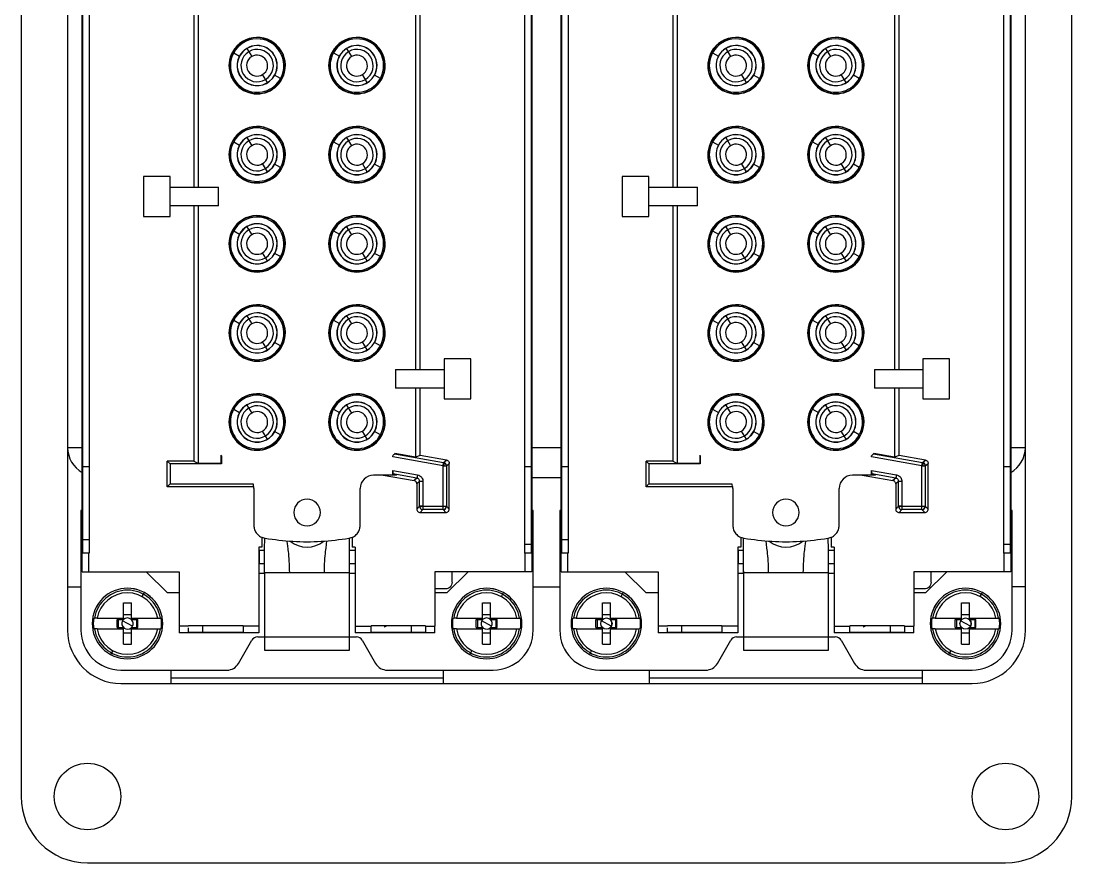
# Model space of a CAD drawing. Header units: millimetres. Extents: x 9 to 88, y -27 to 113.
# Drawn here: x 9.4 to 88.4, y -26.6 to 36.7 of the extents above; entities that cross this region are included whole.
import ezdxf

# ---------------------------------------------------------------- set-up
doc = ezdxf.new("R2010")
doc.units = ezdxf.units.MM

msp = doc.modelspace()

# ---------------------------------------------------------------- linework, layer by layer
at = {"color": 7, "linetype": 'Continuous', "lineweight": 25}
for p, q in [((9.392, 108.383), (9.392, -21.617)), ((88.392, -21.617), (88.392, 108.383)), ((12.892, 95.883), (12.892, -9.117)), ((84.892, -9.117), (84.892, 95.883)), ((13.992, -4.717), (13.992, 91.483)), ((47.792, 91.483), (47.792, -4.717)), ((49.992, -4.717), (49.992, 91.483)), ((83.792, 91.483), (83.792, -4.717)), ((14.01, 90.083), (14.01, -3.317)), ((47.275, -3.317), (47.275, 90.083)), ((47.775, -3.317), (47.775, 90.083)), ((50.01, 90.083), (50.01, -3.317)), ((83.275, -3.317), (83.275, 90.083)), ((83.775, -3.317), (83.775, 90.083)), ((14.509, 89.442), (14.509, -3.317)), ((50.509, 89.442), (50.509, -3.317)), ((22.379, 62.783), (22.379, 24.183)), ((22.729, 24.183), (22.729, 62.783)), ((58.379, 62.783), (58.379, 24.183)), ((58.729, 24.183), (58.729, 62.783)), ((39.056, 42.583), (39.056, 10.483)), ((39.405, 10.483), (39.405, 42.583)), ((75.056, 42.583), (75.056, 10.483)), ((75.405, 10.483), (75.405, 42.583)), ((25.278, 34.352), (25.299, 34.34)), ((25.378, 34.297), (25.826, 34.052)), ((26.362, 34.614), (26.732, 34.007)), ((32.778, 34.352), (32.799, 34.34)), ((32.878, 34.297), (33.326, 34.052)), ((33.862, 34.614), (34.232, 34.007)), ((61.278, 34.352), (61.299, 34.34)), ((61.378, 34.297), (61.826, 34.052)), ((62.362, 34.614), (62.732, 34.007)), ((68.778, 34.352), (68.799, 34.34)), ((68.878, 34.297), (69.326, 34.052)), ((69.862, 34.614), (70.232, 34.007)), ((27.922, 32.052), (27.552, 32.66)), ((28.906, 32.369), (28.458, 32.614)), ((35.422, 32.052), (35.052, 32.66)), ((36.406, 32.369), (35.958, 32.614)), ((63.922, 32.052), (63.552, 32.66)), ((64.906, 32.369), (64.458, 32.614)), ((71.422, 32.052), (71.052, 32.66)), ((72.406, 32.369), (71.958, 32.614)), ((29.006, 32.315), (28.985, 32.326)), ((36.506, 32.315), (36.485, 32.326)), ((65.006, 32.315), (64.985, 32.326)), ((72.506, 32.315), (72.485, 32.326)), ((25.278, 27.652), (25.299, 27.64)), ((26.362, 27.914), (26.732, 27.307)), ((32.778, 27.652), (32.799, 27.64)), ((33.862, 27.914), (34.232, 27.307)), ((61.278, 27.652), (61.299, 27.64)), ((62.362, 27.914), (62.732, 27.307)), ((68.778, 27.652), (68.799, 27.64)), ((69.862, 27.914), (70.232, 27.307)), ((25.378, 27.597), (25.826, 27.352)), ((32.878, 27.597), (33.326, 27.352)), ((61.378, 27.597), (61.826, 27.352)), ((68.878, 27.597), (69.326, 27.352)), ((27.922, 25.352), (27.552, 25.96)), ((28.906, 25.669), (28.458, 25.914)), ((29.006, 25.615), (28.985, 25.626)), ((35.422, 25.352), (35.052, 25.96)), ((36.406, 25.669), (35.958, 25.914)), ((36.506, 25.615), (36.485, 25.626)), ((63.922, 25.352), (63.552, 25.96)), ((64.906, 25.669), (64.458, 25.914)), ((65.006, 25.615), (64.985, 25.626)), ((71.422, 25.352), (71.052, 25.96)), ((72.406, 25.669), (71.958, 25.914)), ((72.506, 25.615), (72.485, 25.626)), ((18.592, 24.983), (18.592, 21.983)), ((20.592, 24.983), (18.592, 24.983)), ((20.592, 21.983), (20.592, 24.983)), ((54.592, 24.983), (54.592, 21.983)), ((56.592, 24.983), (54.592, 24.983)), ((56.592, 21.983), (56.592, 24.983)), ((20.592, 24.183), (24.233, 24.183)), ((24.233, 22.783), (24.233, 24.183)), ((56.592, 24.183), (60.233, 24.183)), ((60.233, 22.783), (60.233, 24.183)), ((24.233, 22.783), (20.592, 22.783)), ((22.379, 22.783), (22.379, 3.603)), ((22.729, 3.428), (22.729, 22.783)), ((60.233, 22.783), (56.592, 22.783)), ((58.379, 22.783), (58.379, 3.603)), ((58.729, 3.428), (58.729, 22.783)), ((18.592, 21.983), (20.592, 21.983)), ((54.592, 21.983), (56.592, 21.983)), ((25.278, 20.952), (25.299, 20.94)), ((25.378, 20.897), (25.826, 20.652)), ((26.362, 21.214), (26.732, 20.607)), ((32.778, 20.952), (32.799, 20.94)), ((32.878, 20.897), (33.326, 20.652)), ((33.862, 21.214), (34.232, 20.607)), ((61.278, 20.952), (61.299, 20.94)), ((61.378, 20.897), (61.826, 20.652)), ((62.362, 21.214), (62.732, 20.607)), ((68.778, 20.952), (68.799, 20.94)), ((68.878, 20.897), (69.326, 20.652)), ((69.862, 21.214), (70.232, 20.607)), ((27.922, 18.652), (27.552, 19.26)), ((28.906, 18.969), (28.458, 19.214)), ((35.422, 18.652), (35.052, 19.26)), ((36.406, 18.969), (35.958, 19.214)), ((63.922, 18.652), (63.552, 19.26)), ((64.906, 18.969), (64.458, 19.214)), ((71.422, 18.652), (71.052, 19.26)), ((72.406, 18.969), (71.958, 19.214)), ((29.006, 18.915), (28.985, 18.926)), ((36.506, 18.915), (36.485, 18.926)), ((65.006, 18.915), (64.985, 18.926)), ((72.506, 18.915), (72.485, 18.926)), ((25.278, 14.252), (25.299, 14.24)), ((26.362, 14.514), (26.732, 13.907)), ((32.778, 14.252), (32.799, 14.24)), ((33.862, 14.514), (34.232, 13.907)), ((61.278, 14.252), (61.299, 14.24)), ((62.362, 14.514), (62.732, 13.907)), ((68.778, 14.252), (68.799, 14.24)), ((69.862, 14.514), (70.232, 13.907)), ((25.378, 14.197), (25.826, 13.952)), ((32.878, 14.197), (33.326, 13.952)), ((61.378, 14.197), (61.826, 13.952)), ((68.878, 14.197), (69.326, 13.952)), ((27.922, 11.952), (27.552, 12.56)), ((28.906, 12.269), (28.458, 12.514)), ((29.006, 12.215), (28.985, 12.226)), ((35.422, 11.952), (35.052, 12.56)), ((36.406, 12.269), (35.958, 12.514)), ((36.506, 12.215), (36.485, 12.226)), ((63.922, 11.952), (63.552, 12.56)), ((64.906, 12.269), (64.458, 12.514)), ((65.006, 12.215), (64.985, 12.226)), ((71.422, 11.952), (71.052, 12.56)), ((72.406, 12.269), (71.958, 12.514)), ((72.506, 12.215), (72.485, 12.226)), ((41.192, 11.283), (41.192, 8.283)), ((43.192, 11.283), (41.192, 11.283)), ((43.192, 8.283), (43.192, 11.283)), ((79.192, 11.283), (77.192, 11.283)), ((77.192, 11.283), (77.192, 8.283)), ((79.192, 8.283), (79.192, 11.283)), ((37.551, 10.483), (41.192, 10.483)), ((37.551, 10.483), (37.551, 9.083)), ((73.551, 10.483), (77.192, 10.483)), ((73.551, 10.483), (73.551, 9.083)), ((41.192, 9.083), (37.551, 9.083)), ((39.056, 9.083), (39.056, 3.902)), ((39.405, 4.018), (39.405, 9.083)), ((77.192, 9.083), (73.551, 9.083)), ((75.056, 9.083), (75.056, 3.902)), ((75.405, 4.018), (75.405, 9.083)), ((41.192, 8.283), (43.192, 8.283)), ((77.192, 8.283), (79.192, 8.283)), ((25.278, 7.552), (25.299, 7.54)), ((25.378, 7.497), (25.826, 7.252)), ((26.362, 7.814), (26.732, 7.207)), ((32.778, 7.552), (32.799, 7.54)), ((32.878, 7.497), (33.326, 7.252)), ((33.862, 7.814), (34.232, 7.207)), ((61.278, 7.552), (61.299, 7.54)), ((61.378, 7.497), (61.826, 7.252)), ((62.362, 7.814), (62.732, 7.207)), ((68.778, 7.552), (68.799, 7.54)), ((68.878, 7.497), (69.326, 7.252)), ((69.862, 7.814), (70.232, 7.207)), ((27.922, 5.252), (27.552, 5.86)), ((28.906, 5.569), (28.458, 5.814)), ((35.422, 5.252), (35.052, 5.86)), ((36.406, 5.569), (35.958, 5.814)), ((63.922, 5.252), (63.552, 5.86)), ((64.906, 5.569), (64.458, 5.814)), ((71.422, 5.252), (71.052, 5.86)), ((72.406, 5.569), (71.958, 5.814)), ((29.006, 5.515), (28.985, 5.526)), ((36.506, 5.515), (36.485, 5.526)), ((65.006, 5.515), (64.985, 5.526)), ((72.506, 5.515), (72.485, 5.526)), ((13.992, 4.591), (12.892, 4.591)), ((24.406, 4.042), (24.406, 3.428)), ((24.45, 3.995), (24.45, 3.384)), ((37.334, 3.912), (37.334, 3.995)), ((37.466, 4.143), (41.16, 3.491)), ((39.056, 3.902), (37.495, 4.177)), ((39.405, 4.018), (39.056, 3.902)), ((41.374, 3.671), (39.405, 4.018)), ((49.992, 4.591), (47.792, 4.591)), ((60.406, 4.042), (60.406, 3.428)), ((60.45, 3.995), (60.45, 3.384)), ((73.334, 3.912), (73.334, 3.995)), ((73.466, 4.143), (77.16, 3.491)), ((75.056, 3.902), (73.495, 4.177)), ((75.405, 4.018), (75.056, 3.902)), ((77.374, 3.671), (75.405, 4.018)), ((84.892, 4.591), (83.792, 4.591)), ((14.01, 3.183), (14.509, 3.183)), ((20.374, 1.666), (20.374, 3.603)), ((20.374, 3.603), (20.592, 3.384)), ((22.379, 3.603), (20.374, 3.603)), ((20.592, 3.384), (20.592, 1.884)), ((24.45, 3.384), (20.592, 3.384)), ((22.379, 3.603), (22.729, 3.428)), ((24.406, 3.428), (22.729, 3.428)), ((24.45, 3.384), (24.406, 3.428)), ((41.116, 3.245), (37.334, 3.912)), ((41.116, 3.245), (41.16, 3.491)), ((41.116, -0.053), (41.116, 3.245)), ((41.116, 3.245), (41.181, 3.245)), ((41.16, 3.491), (41.374, 3.671)), ((41.366, 3.245), (41.58, 3.424)), ((41.366, 3.245), (41.366, 0.197)), ((41.58, -0.017), (41.58, 3.424)), ((47.275, 3.183), (47.775, 3.183)), ((50.01, 3.183), (50.509, 3.183)), ((56.374, 1.666), (56.374, 3.603)), ((56.374, 3.603), (56.592, 3.384)), ((58.379, 3.603), (56.374, 3.603)), ((56.592, 3.384), (56.592, 1.884)), ((60.45, 3.384), (56.592, 3.384)), ((58.379, 3.603), (58.729, 3.428)), ((60.406, 3.428), (58.729, 3.428)), ((60.45, 3.384), (60.406, 3.428)), ((77.116, 3.245), (73.334, 3.912)), ((77.116, 3.245), (77.16, 3.491)), ((77.116, -0.053), (77.116, 3.245)), ((77.116, 3.245), (77.181, 3.245)), ((77.16, 3.491), (77.374, 3.671)), ((77.366, 3.245), (77.58, 3.424)), ((77.366, 3.245), (77.366, 0.197)), ((77.58, -0.017), (77.58, 3.424)), ((83.275, 3.183), (83.775, 3.183)), ((37.627, 2.542), (35.892, 2.542)), ((36.622, 2.542), (38.937, 2.134)), ((37.334, 2.888), (39.195, 2.56)), ((37.334, 2.542), (37.334, 2.888)), ((37.338, 2.633), (37.378, 2.586)), ((39.151, 2.313), (37.338, 2.633)), ((37.378, 2.542), (37.378, 2.586)), ((37.378, 2.586), (37.627, 2.542)), ((73.627, 2.542), (71.892, 2.542)), ((72.622, 2.542), (74.937, 2.134)), ((73.334, 2.888), (75.195, 2.56)), ((73.334, 2.542), (73.334, 2.888)), ((73.338, 2.633), (73.378, 2.586)), ((75.151, 2.313), (73.338, 2.633)), ((73.378, 2.542), (73.378, 2.586)), ((73.378, 2.586), (73.627, 2.542)), ((20.374, 1.666), (20.592, 1.884)), ((26.884, 1.666), (20.374, 1.666)), ((20.592, 1.884), (26.832, 1.884)), ((39.151, 2.313), (38.937, 2.134)), ((39.358, 2.067), (39.144, 1.888)), ((39.144, 1.888), (39.144, -0.017)), ((39.358, 0.197), (39.358, 2.067)), ((39.608, 2.067), (39.608, -0.053)), ((47.792, 2.355), (49.992, 2.355)), ((56.374, 1.666), (56.592, 1.884)), ((62.884, 1.666), (56.374, 1.666)), ((56.592, 1.884), (62.832, 1.884)), ((75.151, 2.313), (74.937, 2.134)), ((75.358, 2.067), (75.144, 1.888)), ((75.144, 1.888), (75.144, -0.017)), ((75.358, 0.197), (75.358, 2.067)), ((75.608, 2.067), (75.608, -0.053)), ((26.892, 1.542), (26.892, -1.219)), ((34.892, -1.219), (34.892, 1.542)), ((62.892, 1.542), (62.892, -1.219)), ((70.892, -1.219), (70.892, 1.542)), ((39.144, -0.017), (39.358, 0.197)), ((39.608, 0.197), (39.366, 0.132)), ((39.608, 0.197), (41.366, 0.197)), ((41.58, -0.017), (41.366, 0.197)), ((75.144, -0.017), (75.358, 0.197)), ((75.608, 0.197), (75.366, 0.132)), ((75.608, 0.197), (77.366, 0.197)), ((77.58, -0.017), (77.366, 0.197)), ((13.892, -0.117), (13.892, -9.117)), ((13.992, -0.117), (13.892, -0.117)), ((39.394, -0.267), (39.608, -0.053)), ((39.394, -0.267), (41.33, -0.267)), ((41.116, -0.053), (39.608, -0.053)), ((41.33, -0.267), (41.116, -0.053)), ((47.892, -0.117), (47.792, -0.117)), ((47.892, -9.117), (47.892, -0.117)), ((49.892, -0.117), (49.892, -9.117)), ((49.992, -0.117), (49.892, -0.117)), ((75.394, -0.267), (75.608, -0.053)), ((75.394, -0.267), (77.33, -0.267)), ((77.116, -0.053), (75.608, -0.053)), ((77.33, -0.267), (77.116, -0.053)), ((83.892, -0.117), (83.792, -0.117)), ((83.892, -9.117), (83.892, -0.117)), ((14.509, -2.317), (14.01, -2.317)), ((27.492, -2.136), (27.492, -2.869)), ((34.292, -2.136), (34.292, -2.869)), ((50.509, -2.317), (50.01, -2.317)), ((63.492, -2.136), (63.492, -2.869)), ((70.292, -2.136), (70.292, -2.869)), ((27.266, -2.869), (27.266, -9.317)), ((27.492, -2.869), (27.266, -2.869)), ((27.292, -3.117), (27.292, -4.117)), ((27.703, -3.117), (27.292, -3.117)), ((34.518, -3.117), (34.082, -3.117)), ((34.518, -2.869), (34.292, -2.869)), ((34.518, -2.869), (34.518, -9.317)), ((47.775, -2.676), (47.275, -2.676)), ((63.492, -2.869), (63.266, -2.869)), ((63.266, -2.869), (63.266, -9.317)), ((63.292, -3.117), (63.292, -4.117)), ((63.703, -3.117), (63.292, -3.117)), ((70.518, -3.117), (70.082, -3.117)), ((70.518, -2.869), (70.292, -2.869)), ((70.518, -2.869), (70.518, -9.317)), ((83.775, -2.676), (83.275, -2.676)), ((14.509, -3.317), (13.992, -3.317)), ((14.492, -4.717), (14.492, -3.317)), ((47.792, -3.317), (47.275, -3.317)), ((47.292, -4.717), (47.292, -3.317)), ((50.509, -3.317), (49.992, -3.317)), ((50.492, -4.717), (50.492, -3.317)), ((83.792, -3.317), (83.275, -3.317)), ((83.292, -4.717), (83.292, -3.317)), ((13.992, -4.717), (21.292, -4.717)), ((20.392, -6.317), (18.792, -4.717)), ((21.292, -4.717), (21.292, -8.817)), ((27.695, -4.117), (27.292, -4.117)), ((34.518, -4.117), (34.089, -4.117)), ((47.792, -4.717), (40.492, -4.717)), ((40.492, -4.717), (40.492, -8.817)), ((42.992, -4.717), (41.392, -6.317)), ((41.795, -5.517), (41.795, -4.717)), ((49.992, -4.717), (57.292, -4.717)), ((56.392, -6.317), (54.792, -4.717)), ((57.292, -4.717), (57.292, -8.817)), ((63.695, -4.117), (63.292, -4.117)), ((70.518, -4.117), (70.089, -4.117)), ((83.792, -4.717), (76.492, -4.717)), ((76.492, -4.717), (76.492, -8.817)), ((78.992, -4.717), (77.392, -6.317)), ((77.795, -5.517), (77.795, -4.717)), ((27.266, -4.817), (27.692, -4.817)), ((34.092, -4.793), (27.692, -4.793)), ((27.692, -4.793), (27.692, -10.627)), ((34.092, -10.627), (34.092, -4.793)), ((34.092, -4.817), (34.518, -4.817)), ((63.266, -4.817), (63.692, -4.817)), ((70.092, -4.793), (63.692, -4.793)), ((63.692, -4.793), (63.692, -10.627)), ((70.092, -10.627), (70.092, -4.793)), ((70.092, -4.817), (70.518, -4.817)), ((12.892, -5.867), (13.892, -5.867)), ((18.5, -6.59), (18.663, -6.291)), ((21.292, -6.317), (20.392, -6.317)), ((41.295, -6.017), (40.492, -6.017)), ((41.392, -6.317), (40.492, -6.317)), ((45.5, -6.59), (45.663, -6.291)), ((47.892, -5.867), (49.892, -5.867)), ((54.5, -6.59), (54.663, -6.291)), ((57.292, -6.317), (56.392, -6.317)), ((77.295, -6.017), (76.492, -6.017)), ((77.392, -6.317), (76.492, -6.317)), ((81.5, -6.59), (81.663, -6.291)), ((84.892, -5.867), (83.892, -5.867)), ((17.092, -7.067), (17.692, -7.067)), ((17.092, -8.317), (17.092, -7.067)), ((17.692, -8.317), (17.692, -7.067)), ((44.092, -7.067), (44.692, -7.067)), ((44.092, -8.317), (44.092, -7.067)), ((44.692, -8.317), (44.692, -7.067)), ((53.092, -7.067), (53.692, -7.067)), ((53.092, -8.317), (53.092, -7.067)), ((53.692, -8.317), (53.692, -7.067)), ((80.092, -7.067), (80.692, -7.067)), ((80.092, -8.317), (80.092, -7.067)), ((80.692, -8.317), (80.692, -7.067)), ((15.117, -8.217), (17.092, -8.217)), ((16.61, -8.317), (17.092, -8.317)), ((16.61, -8.917), (16.61, -8.317)), ((16.7, -8.317), (16.7, -8.917)), ((17.764, -8.82), (17.02, -8.413)), ((17.092, -7.924), (17.692, -7.924)), ((17.692, -8.217), (19.667, -8.217)), ((17.692, -8.317), (18.174, -8.317)), ((18.085, -8.317), (18.085, -8.917)), ((18.174, -8.917), (18.174, -8.317)), ((19.869, -8.217), (19.928, -8.217)), ((42.117, -8.217), (44.092, -8.217)), ((43.61, -8.917), (43.61, -8.317)), ((43.61, -8.317), (44.092, -8.317)), ((43.7, -8.317), (43.7, -8.917)), ((44.764, -8.82), (44.02, -8.413)), ((44.092, -7.924), (44.692, -7.924)), ((44.692, -8.217), (46.667, -8.217)), ((44.692, -8.317), (45.174, -8.317)), ((45.085, -8.317), (45.085, -8.917)), ((45.174, -8.917), (45.174, -8.317)), ((46.869, -8.217), (46.928, -8.217)), ((51.117, -8.217), (53.092, -8.217)), ((52.61, -8.317), (53.092, -8.317)), ((52.61, -8.917), (52.61, -8.317)), ((52.7, -8.317), (52.7, -8.917)), ((53.764, -8.82), (53.02, -8.413)), ((53.092, -7.924), (53.692, -7.924)), ((53.692, -8.217), (55.667, -8.217)), ((53.692, -8.317), (54.174, -8.317)), ((54.085, -8.317), (54.085, -8.917)), ((54.174, -8.917), (54.174, -8.317)), ((55.869, -8.217), (55.928, -8.217)), ((78.117, -8.217), (80.092, -8.217)), ((79.61, -8.917), (79.61, -8.317)), ((79.61, -8.317), (80.092, -8.317)), ((79.7, -8.317), (79.7, -8.917)), ((80.764, -8.82), (80.02, -8.413)), ((80.092, -7.924), (80.692, -7.924)), ((80.692, -8.217), (82.667, -8.217)), ((80.692, -8.317), (81.174, -8.317)), ((81.085, -8.317), (81.085, -8.917)), ((81.174, -8.917), (81.174, -8.317)), ((82.869, -8.217), (82.928, -8.217)), ((14.915, -9.017), (14.856, -9.017)), ((15.117, -9.017), (17.092, -9.017)), ((16.61, -8.917), (17.092, -8.917)), ((17.092, -10.167), (17.092, -8.917)), ((17.092, -9.309), (17.692, -9.309)), ((17.692, -10.167), (17.692, -8.917)), ((17.692, -8.917), (18.174, -8.917)), ((17.692, -9.017), (19.667, -9.017)), ((21.992, -8.817), (21.292, -8.817)), ((27.266, -9.317), (21.292, -9.317)), ((21.992, -8.799), (21.992, -8.817)), ((26.083, -8.799), (21.992, -8.799)), ((26.083, -9.299), (21.992, -9.299)), ((23.062, -9.299), (23.062, -8.799)), ((26.083, -8.799), (26.083, -9.317)), ((27.266, -8.817), (26.083, -8.817)), ((34.518, -8.817), (35.701, -8.817)), ((40.492, -9.317), (34.518, -9.317)), ((39.792, -8.799), (35.701, -8.799)), ((35.701, -9.317), (35.701, -8.799)), ((39.792, -9.299), (35.701, -9.299)), ((36.699, -8.883), (36.685, -8.883)), ((36.84, -8.806), (36.686, -8.883)), ((36.84, -8.806), (36.699, -8.883)), ((38.722, -8.799), (38.722, -9.299)), ((39.792, -8.799), (39.792, -9.317)), ((39.792, -8.817), (40.492, -8.817)), ((41.915, -9.017), (41.856, -9.017)), ((42.117, -9.017), (44.092, -9.017)), ((43.61, -8.917), (44.092, -8.917)), ((44.092, -10.167), (44.092, -8.917)), ((44.092, -9.309), (44.692, -9.309)), ((44.692, -10.167), (44.692, -8.917)), ((44.692, -8.917), (45.174, -8.917)), ((44.692, -9.017), (46.667, -9.017)), ((50.915, -9.017), (50.856, -9.017)), ((51.117, -9.017), (53.092, -9.017)), ((52.61, -8.917), (53.092, -8.917)), ((53.092, -10.167), (53.092, -8.917)), ((53.092, -9.309), (53.692, -9.309)), ((53.692, -10.167), (53.692, -8.917)), ((53.692, -8.917), (54.174, -8.917)), ((53.692, -9.017), (55.667, -9.017)), ((57.992, -8.817), (57.292, -8.817)), ((63.266, -9.317), (57.292, -9.317)), ((62.083, -8.799), (57.992, -8.799)), ((57.992, -8.799), (57.992, -8.817)), ((62.083, -9.299), (57.992, -9.299)), ((59.062, -9.299), (59.062, -8.799)), ((62.083, -8.799), (62.083, -9.317)), ((63.266, -8.817), (62.083, -8.817)), ((70.518, -8.817), (71.701, -8.817)), ((76.492, -9.317), (70.518, -9.317)), ((75.792, -8.799), (71.701, -8.799)), ((71.701, -9.317), (71.701, -8.799)), ((75.792, -9.299), (71.701, -9.299)), ((72.699, -8.883), (72.685, -8.883)), ((72.84, -8.806), (72.686, -8.883)), ((72.84, -8.806), (72.699, -8.883)), ((74.722, -8.799), (74.722, -9.299)), ((75.792, -8.799), (75.792, -9.317)), ((75.792, -8.817), (76.492, -8.817)), ((77.915, -9.017), (77.856, -9.017)), ((78.117, -9.017), (80.092, -9.017)), ((79.61, -8.917), (80.092, -8.917)), ((80.092, -10.167), (80.092, -8.917)), ((80.092, -9.309), (80.692, -9.309)), ((80.692, -10.167), (80.692, -8.917)), ((80.692, -8.917), (81.174, -8.917)), ((80.692, -9.017), (82.667, -9.017)), ((17.092, -10.167), (17.692, -10.167)), ((25.737, -11.617), (26.748, -9.867)), ((27.181, -9.617), (27.692, -9.617)), ((27.692, -9.617), (34.092, -9.617)), ((34.092, -9.617), (34.603, -9.617)), ((35.036, -9.867), (36.047, -11.617)), ((44.092, -10.167), (44.692, -10.167)), ((53.092, -10.167), (53.692, -10.167)), ((61.737, -11.617), (62.748, -9.867)), ((63.181, -9.617), (63.692, -9.617)), ((63.692, -9.617), (70.092, -9.617)), ((70.092, -9.617), (70.603, -9.617)), ((71.036, -9.867), (72.047, -11.617)), ((80.092, -10.167), (80.692, -10.167)), ((16.285, -10.644), (16.122, -10.942)), ((27.692, -10.627), (34.092, -10.627)), ((43.285, -10.644), (43.122, -10.942)), ((52.285, -10.644), (52.122, -10.942)), ((63.692, -10.627), (70.092, -10.627)), ((79.285, -10.644), (79.122, -10.942)), ((16.892, -12.117), (24.871, -12.117)), ((20.642, -12.117), (20.642, -13.117)), ((36.913, -12.117), (44.892, -12.117)), ((41.142, -13.117), (41.142, -12.117)), ((52.892, -12.117), (60.871, -12.117)), ((56.642, -13.117), (56.642, -12.117)), ((72.913, -12.117), (80.892, -12.117)), ((77.142, -12.117), (77.142, -13.117)), ((16.892, -13.117), (80.892, -13.117)), ((20.642, -12.704), (41.142, -12.704)), ((56.642, -12.704), (77.142, -12.704)), ((14.392, -26.617), (83.392, -26.617))]:
    msp.add_line(p, q, dxfattribs=at)
for centre, radius in [((53.392, -8.617), 0.424), ((80.392, -8.617), 0.424), ((14.392, -21.617), 2.5), ((83.392, -21.617), 2.5)]:
    msp.add_circle(centre, radius, dxfattribs=at)
for centre, radius, start, end in [((27.142, 33.333), 2.124, 331.35211, 151.35211), ((27.142, 33.333), 2.1, 331.35211, 151.35211), ((27.142, 33.333), 2.01, 331.35211, 151.35211), ((27.142, 33.333), 1.51, 331.35211, 151.35211), ((27.142, 33.333), 1.5, 331.35211, 151.35211), ((34.642, 33.333), 2.124, 331.35211, 151.35211), ((34.642, 33.333), 2.1, 331.35211, 151.35211), ((34.642, 33.333), 2.01, 331.35211, 151.35211), ((34.642, 33.333), 1.51, 331.35211, 151.35211), ((34.642, 33.333), 1.5, 331.35211, 151.35211), ((63.142, 33.333), 2.124, 331.35211, 151.35211), ((63.142, 33.333), 2.1, 331.35211, 151.35211), ((63.142, 33.333), 2.01, 331.35211, 151.35211), ((63.142, 33.333), 1.51, 331.35211, 151.35211), ((63.142, 33.333), 1.5, 331.35211, 151.35211), ((70.642, 33.333), 2.124, 331.35211, 151.35211), ((70.642, 33.333), 2.1, 331.35211, 151.35211), ((70.642, 33.333), 2.01, 331.35211, 151.35211), ((70.642, 33.333), 1.51, 331.35211, 151.35211), ((70.642, 33.333), 1.5, 331.35211, 151.35211), ((27.142, 33.333), 2.124, 151.35211, 331.35211), ((27.142, 33.333), 2.1, 151.35211, 331.35211), ((27.142, 33.333), 2.01, 151.35211, 331.35211), ((27.142, 33.333), 1.51, 151.35211, 331.35211), ((27.142, 33.333), 1.5, 151.35211, 331.35211), ((27.142, 33.333), 1.22, 121.35211, 301.35211), ((27.142, 33.333), 0.789, 121.35211, 301.35211), ((27.142, 33.333), 1.22, 301.35211, 121.35211), ((27.142, 33.333), 0.789, 301.35211, 121.35211), ((34.642, 33.333), 2.124, 151.35211, 331.35211), ((34.642, 33.333), 2.1, 151.35211, 331.35211), ((34.642, 33.333), 2.01, 151.35211, 331.35211), ((34.642, 33.333), 1.51, 151.35211, 331.35211), ((34.642, 33.333), 1.5, 151.35211, 331.35211), ((34.642, 33.333), 1.22, 121.35211, 301.35211), ((34.642, 33.333), 0.789, 121.35211, 301.35211), ((34.642, 33.333), 1.22, 301.35211, 121.35211), ((34.642, 33.333), 0.789, 301.35211, 121.35211), ((63.142, 33.333), 2.124, 151.35211, 331.35211), ((63.142, 33.333), 2.1, 151.35211, 331.35211), ((63.142, 33.333), 2.01, 151.35211, 331.35211), ((63.142, 33.333), 1.51, 151.35211, 331.35211), ((63.142, 33.333), 1.5, 151.35211, 331.35211), ((63.142, 33.333), 1.22, 121.35211, 301.35211), ((63.142, 33.333), 0.789, 121.35211, 301.35211), ((63.142, 33.333), 1.22, 301.35211, 121.35211), ((63.142, 33.333), 0.789, 301.35211, 121.35211), ((70.642, 33.333), 2.124, 151.35211, 331.35211), ((70.642, 33.333), 2.1, 151.35211, 331.35211), ((70.642, 33.333), 2.01, 151.35211, 331.35211), ((70.642, 33.333), 1.51, 151.35211, 331.35211), ((70.642, 33.333), 1.5, 151.35211, 331.35211), ((70.642, 33.333), 1.22, 121.35211, 301.35211), ((70.642, 33.333), 0.789, 121.35211, 301.35211), ((70.642, 33.333), 1.22, 301.35211, 121.35211), ((70.642, 33.333), 0.789, 301.35211, 121.35211), ((27.142, 26.633), 2.124, 331.35211, 151.35211), ((27.142, 26.633), 2.1, 331.35211, 151.35211), ((27.142, 26.633), 2.01, 331.35211, 151.35211), ((34.642, 26.633), 2.124, 331.35211, 151.35211), ((34.642, 26.633), 2.1, 331.35211, 151.35211), ((34.642, 26.633), 2.01, 331.35211, 151.35211), ((63.142, 26.633), 2.124, 331.35211, 151.35211), ((63.142, 26.633), 2.1, 331.35211, 151.35211), ((63.142, 26.633), 2.01, 331.35211, 151.35211), ((70.642, 26.633), 2.124, 331.35211, 151.35211), ((70.642, 26.633), 2.1, 331.35211, 151.35211), ((70.642, 26.633), 2.01, 331.35211, 151.35211), ((27.142, 26.633), 2.124, 151.35211, 331.35211), ((27.142, 26.633), 1.51, 331.35211, 151.35211), ((27.142, 26.633), 1.5, 331.35211, 151.35211), ((27.142, 26.633), 1.22, 121.35211, 301.35211), ((27.142, 26.633), 1.22, 301.35211, 121.35211), ((34.642, 26.633), 2.124, 151.35211, 331.35211), ((34.642, 26.633), 1.51, 331.35211, 151.35211), ((34.642, 26.633), 1.5, 331.35211, 151.35211), ((34.642, 26.633), 1.22, 121.35211, 301.35211), ((34.642, 26.633), 1.22, 301.35211, 121.35211), ((63.142, 26.633), 2.124, 151.35211, 331.35211), ((63.142, 26.633), 1.51, 331.35211, 151.35211), ((63.142, 26.633), 1.5, 331.35211, 151.35211), ((63.142, 26.633), 1.22, 121.35211, 301.35211), ((63.142, 26.633), 1.22, 301.35211, 121.35211), ((70.642, 26.633), 2.124, 151.35211, 331.35211), ((70.642, 26.633), 1.51, 331.35211, 151.35211), ((70.642, 26.633), 1.5, 331.35211, 151.35211), ((70.642, 26.633), 1.22, 121.35211, 301.35211), ((70.642, 26.633), 1.22, 301.35211, 121.35211), ((27.142, 26.633), 2.1, 151.35211, 331.35211), ((27.142, 26.633), 2.01, 151.35211, 331.35211), ((27.142, 26.633), 1.51, 151.35211, 331.35211), ((27.142, 26.633), 1.5, 151.35211, 331.35211), ((27.142, 26.633), 0.789, 121.35211, 301.35211), ((27.142, 26.633), 0.789, 301.35211, 121.35211), ((34.642, 26.633), 2.1, 151.35211, 331.35211), ((34.642, 26.633), 2.01, 151.35211, 331.35211), ((34.642, 26.633), 1.51, 151.35211, 331.35211), ((34.642, 26.633), 1.5, 151.35211, 331.35211), ((34.642, 26.633), 0.789, 121.35211, 301.35211), ((34.642, 26.633), 0.789, 301.35211, 121.35211), ((63.142, 26.633), 2.1, 151.35211, 331.35211), ((63.142, 26.633), 2.01, 151.35211, 331.35211), ((63.142, 26.633), 1.51, 151.35211, 331.35211), ((63.142, 26.633), 1.5, 151.35211, 331.35211), ((63.142, 26.633), 0.789, 121.35211, 301.35211), ((63.142, 26.633), 0.789, 301.35211, 121.35211), ((70.642, 26.633), 2.1, 151.35211, 331.35211), ((70.642, 26.633), 2.01, 151.35211, 331.35211), ((70.642, 26.633), 1.51, 151.35211, 331.35211), ((70.642, 26.633), 1.5, 151.35211, 331.35211), ((70.642, 26.633), 0.789, 121.35211, 301.35211), ((70.642, 26.633), 0.789, 301.35211, 121.35211), ((27.142, 19.933), 2.124, 331.35211, 151.35211), ((27.142, 19.933), 2.1, 331.35211, 151.35211), ((27.142, 19.933), 2.01, 331.35211, 151.35211), ((27.142, 19.933), 1.51, 331.35211, 151.35211), ((27.142, 19.933), 1.5, 331.35211, 151.35211), ((34.642, 19.933), 2.124, 331.35211, 151.35211), ((34.642, 19.933), 2.1, 331.35211, 151.35211), ((34.642, 19.933), 2.01, 331.35211, 151.35211), ((34.642, 19.933), 1.51, 331.35211, 151.35211), ((34.642, 19.933), 1.5, 331.35211, 151.35211), ((63.142, 19.933), 2.124, 331.35211, 151.35211), ((63.142, 19.933), 2.1, 331.35211, 151.35211), ((63.142, 19.933), 2.01, 331.35211, 151.35211), ((63.142, 19.933), 1.51, 331.35211, 151.35211), ((63.142, 19.933), 1.5, 331.35211, 151.35211), ((70.642, 19.933), 2.124, 331.35211, 151.35211), ((70.642, 19.933), 2.1, 331.35211, 151.35211), ((70.642, 19.933), 2.01, 331.35211, 151.35211), ((70.642, 19.933), 1.51, 331.35211, 151.35211), ((70.642, 19.933), 1.5, 331.35211, 151.35211), ((27.142, 19.933), 2.124, 151.35211, 331.35211), ((27.142, 19.933), 2.1, 151.35211, 331.35211), ((27.142, 19.933), 2.01, 151.35211, 331.35211), ((27.142, 19.933), 1.51, 151.35211, 331.35211), ((27.142, 19.933), 1.5, 151.35211, 331.35211), ((27.142, 19.933), 1.22, 121.35211, 301.35211), ((27.142, 19.933), 0.789, 121.35211, 301.35211), ((27.142, 19.933), 1.22, 301.35211, 121.35211), ((27.142, 19.933), 0.789, 301.35211, 121.35211), ((34.642, 19.933), 2.124, 151.35211, 331.35211), ((34.642, 19.933), 2.1, 151.35211, 331.35211), ((34.642, 19.933), 2.01, 151.35211, 331.35211), ((34.642, 19.933), 1.51, 151.35211, 331.35211), ((34.642, 19.933), 1.5, 151.35211, 331.35211), ((34.642, 19.933), 1.22, 121.35211, 301.35211), ((34.642, 19.933), 0.789, 121.35211, 301.35211), ((34.642, 19.933), 1.22, 301.35211, 121.35211), ((34.642, 19.933), 0.789, 301.35211, 121.35211), ((63.142, 19.933), 2.124, 151.35211, 331.35211), ((63.142, 19.933), 2.1, 151.35211, 331.35211), ((63.142, 19.933), 2.01, 151.35211, 331.35211), ((63.142, 19.933), 1.51, 151.35211, 331.35211), ((63.142, 19.933), 1.5, 151.35211, 331.35211), ((63.142, 19.933), 1.22, 121.35211, 301.35211), ((63.142, 19.933), 0.789, 121.35211, 301.35211), ((63.142, 19.933), 1.22, 301.35211, 121.35211), ((63.142, 19.933), 0.789, 301.35211, 121.35211), ((70.642, 19.933), 2.124, 151.35211, 331.35211), ((70.642, 19.933), 2.1, 151.35211, 331.35211), ((70.642, 19.933), 2.01, 151.35211, 331.35211), ((70.642, 19.933), 1.51, 151.35211, 331.35211), ((70.642, 19.933), 1.5, 151.35211, 331.35211), ((70.642, 19.933), 1.22, 121.35211, 301.35211), ((70.642, 19.933), 0.789, 121.35211, 301.35211), ((70.642, 19.933), 1.22, 301.35211, 121.35211), ((70.642, 19.933), 0.789, 301.35211, 121.35211), ((27.142, 13.233), 2.124, 331.35211, 151.35211), ((27.142, 13.233), 2.1, 331.35211, 151.35211), ((27.142, 13.233), 2.01, 331.35211, 151.35211), ((34.642, 13.233), 2.124, 331.35211, 151.35211), ((34.642, 13.233), 2.1, 331.35211, 151.35211), ((34.642, 13.233), 2.01, 331.35211, 151.35211), ((63.142, 13.233), 2.124, 331.35211, 151.35211), ((63.142, 13.233), 2.1, 331.35211, 151.35211), ((63.142, 13.233), 2.01, 331.35211, 151.35211), ((70.642, 13.233), 2.124, 331.35211, 151.35211), ((70.642, 13.233), 2.1, 331.35211, 151.35211), ((70.642, 13.233), 2.01, 331.35211, 151.35211), ((27.142, 13.233), 2.124, 151.35211, 331.35211), ((27.142, 13.233), 2.1, 151.35211, 331.35211), ((27.142, 13.233), 1.51, 331.35211, 151.35211), ((27.142, 13.233), 1.5, 331.35211, 151.35211), ((27.142, 13.233), 1.22, 121.35211, 301.35211), ((27.142, 13.233), 1.22, 301.35211, 121.35211), ((34.642, 13.233), 2.124, 151.35211, 331.35211), ((34.642, 13.233), 2.1, 151.35211, 331.35211), ((34.642, 13.233), 1.51, 331.35211, 151.35211), ((34.642, 13.233), 1.5, 331.35211, 151.35211), ((34.642, 13.233), 1.22, 121.35211, 301.35211), ((34.642, 13.233), 1.22, 301.35211, 121.35211), ((63.142, 13.233), 2.124, 151.35211, 331.35211), ((63.142, 13.233), 2.1, 151.35211, 331.35211), ((63.142, 13.233), 1.51, 331.35211, 151.35211), ((63.142, 13.233), 1.5, 331.35211, 151.35211), ((63.142, 13.233), 1.22, 121.35211, 301.35211), ((63.142, 13.233), 1.22, 301.35211, 121.35211), ((70.642, 13.233), 2.124, 151.35211, 331.35211), ((70.642, 13.233), 2.1, 151.35211, 331.35211), ((70.642, 13.233), 1.51, 331.35211, 151.35211), ((70.642, 13.233), 1.5, 331.35211, 151.35211), ((70.642, 13.233), 1.22, 121.35211, 301.35211), ((70.642, 13.233), 1.22, 301.35211, 121.35211), ((27.142, 13.233), 2.01, 151.35211, 331.35211), ((27.142, 13.233), 1.51, 151.35211, 331.35211), ((27.142, 13.233), 1.5, 151.35211, 331.35211), ((27.142, 13.233), 0.789, 121.35211, 301.35211), ((27.142, 13.233), 0.789, 301.35211, 121.35211), ((34.642, 13.233), 2.01, 151.35211, 331.35211), ((34.642, 13.233), 1.51, 151.35211, 331.35211), ((34.642, 13.233), 1.5, 151.35211, 331.35211), ((34.642, 13.233), 0.789, 121.35211, 301.35211), ((34.642, 13.233), 0.789, 301.35211, 121.35211), ((63.142, 13.233), 2.01, 151.35211, 331.35211), ((63.142, 13.233), 1.51, 151.35211, 331.35211), ((63.142, 13.233), 1.5, 151.35211, 331.35211), ((63.142, 13.233), 0.789, 121.35211, 301.35211), ((63.142, 13.233), 0.789, 301.35211, 121.35211), ((70.642, 13.233), 2.01, 151.35211, 331.35211), ((70.642, 13.233), 1.51, 151.35211, 331.35211), ((70.642, 13.233), 1.5, 151.35211, 331.35211), ((70.642, 13.233), 0.789, 121.35211, 301.35211), ((70.642, 13.233), 0.789, 301.35211, 121.35211), ((27.142, 6.533), 2.124, 331.35211, 151.35211), ((27.142, 6.533), 2.1, 331.35211, 151.35211), ((27.142, 6.533), 2.01, 331.35211, 151.35211), ((27.142, 6.533), 1.51, 331.35211, 151.35211), ((27.142, 6.533), 1.5, 331.35211, 151.35211), ((34.642, 6.533), 2.124, 331.35211, 151.35211), ((34.642, 6.533), 2.1, 331.35211, 151.35211), ((34.642, 6.533), 2.01, 331.35211, 151.35211), ((34.642, 6.533), 1.51, 331.35211, 151.35211), ((34.642, 6.533), 1.5, 331.35211, 151.35211), ((63.142, 6.533), 2.124, 331.35211, 151.35211), ((63.142, 6.533), 2.1, 331.35211, 151.35211), ((63.142, 6.533), 2.01, 331.35211, 151.35211), ((63.142, 6.533), 1.51, 331.35211, 151.35211), ((63.142, 6.533), 1.5, 331.35211, 151.35211), ((70.642, 6.533), 2.124, 331.35211, 151.35211), ((70.642, 6.533), 2.1, 331.35211, 151.35211), ((70.642, 6.533), 2.01, 331.35211, 151.35211), ((70.642, 6.533), 1.51, 331.35211, 151.35211), ((70.642, 6.533), 1.5, 331.35211, 151.35211), ((27.142, 6.533), 2.124, 151.35211, 331.35211), ((27.142, 6.533), 2.1, 151.35211, 331.35211), ((27.142, 6.533), 2.01, 151.35211, 331.35211), ((27.142, 6.533), 1.51, 151.35211, 331.35211), ((27.142, 6.533), 1.5, 151.35211, 331.35211), ((27.142, 6.533), 1.22, 121.35211, 301.35211), ((27.142, 6.533), 0.789, 121.35211, 301.35211), ((27.142, 6.533), 1.22, 301.35211, 121.35211), ((27.142, 6.533), 0.789, 301.35211, 121.35211), ((34.642, 6.533), 2.124, 151.35211, 331.35211), ((34.642, 6.533), 2.1, 151.35211, 331.35211), ((34.642, 6.533), 2.01, 151.35211, 331.35211), ((34.642, 6.533), 1.51, 151.35211, 331.35211), ((34.642, 6.533), 1.5, 151.35211, 331.35211), ((34.642, 6.533), 1.22, 121.35211, 301.35211), ((34.642, 6.533), 0.789, 121.35211, 301.35211), ((34.642, 6.533), 1.22, 301.35211, 121.35211), ((34.642, 6.533), 0.789, 301.35211, 121.35211), ((63.142, 6.533), 2.124, 151.35211, 331.35211), ((63.142, 6.533), 2.1, 151.35211, 331.35211), ((63.142, 6.533), 2.01, 151.35211, 331.35211), ((63.142, 6.533), 1.51, 151.35211, 331.35211), ((63.142, 6.533), 1.5, 151.35211, 331.35211), ((63.142, 6.533), 1.22, 121.35211, 301.35211), ((63.142, 6.533), 0.789, 121.35211, 301.35211), ((63.142, 6.533), 1.22, 301.35211, 121.35211), ((63.142, 6.533), 0.789, 301.35211, 121.35211), ((70.642, 6.533), 2.124, 151.35211, 331.35211), ((70.642, 6.533), 2.1, 151.35211, 331.35211), ((70.642, 6.533), 2.01, 151.35211, 331.35211), ((70.642, 6.533), 1.51, 151.35211, 331.35211), ((70.642, 6.533), 1.5, 151.35211, 331.35211), ((70.642, 6.533), 1.22, 121.35211, 301.35211), ((70.642, 6.533), 0.789, 121.35211, 301.35211), ((70.642, 6.533), 1.22, 301.35211, 121.35211), ((70.642, 6.533), 0.789, 301.35211, 121.35211), ((15.072, 4.633), 2.18, 181.08607, 240.31516), ((27.142, 6.533), 3.7, 222.32295, 223.31713), ((34.642, 6.533), 3.7, 316.68286, 320.45103), ((63.142, 6.533), 3.7, 222.32295, 223.31713), ((70.642, 6.533), 3.7, 316.68286, 320.45103), ((82.7, 4.64), 2.192, 299.86472, 358.73405), ((40.907, 3.345), 0.292, 340.01422, 30.03553), ((41.116, 3.245), 0.25, 0.01649, 79.98351), ((76.907, 3.345), 0.292, 340.01422, 30.03553), ((77.116, 3.245), 0.25, 0.01649, 79.98351), ((35.892, 1.542), 1, 90, 180), ((71.892, 1.542), 1, 90, 180), ((25.892, 1.542), 1, 360, 20.0052), ((61.892, 1.542), 1, 360, 20.0052), ((30.892, -0.267), 1, 90, 270), ((30.892, -0.267), 1, 270, 90), ((39.608, 0.197), 0.25, 180.01774, 195.02295), ((39.608, 0.197), 0.25, 195.02275, 269.97912), ((41.11, 0.194), 0.247, 271.38932, 0.72538), ((41.116, 0.197), 0.25, 270.02044, 359.97956), ((66.892, -0.267), 1, 90, 270), ((66.892, -0.267), 1, 270, 90), ((75.608, 0.197), 0.25, 180.01774, 195.02295), ((75.608, 0.197), 0.25, 195.02275, 269.97912), ((77.11, 0.194), 0.247, 271.38932, 0.72538), ((77.116, 0.197), 0.25, 270.02044, 359.97956), ((30.892, -0.867), 2, 230.83698, 309.16603), ((66.892, -0.867), 2, 230.83698, 309.16603), ((17.392, -8.617), 2.65, 61.35211, 241.35211), ((17.392, -8.617), 2.649, 61.35211, 241.35211), ((17.392, -8.617), 2.509, 9.17264, 170.82736), ((17.392, -8.617), 2.31, 9.97153, 170.02847), ((17.392, -8.617), 2.65, 241.35211, 61.35211), ((17.392, -8.617), 2.649, 241.35211, 61.35211), ((44.392, -8.617), 2.65, 61.35211, 241.35211), ((44.392, -8.617), 2.649, 61.35211, 241.35211), ((44.392, -8.617), 2.509, 9.17264, 170.82736), ((44.392, -8.617), 2.31, 9.97153, 170.02847), ((44.392, -8.617), 2.65, 241.35211, 61.35211), ((44.392, -8.617), 2.649, 241.35211, 61.35211), ((53.392, -8.617), 2.65, 61.35211, 241.35211), ((53.392, -8.617), 2.649, 61.35211, 241.35211), ((53.392, -8.617), 2.509, 9.17264, 170.82736), ((53.392, -8.617), 2.31, 9.97153, 170.02847), ((53.392, -8.617), 2.65, 241.35211, 61.35211), ((53.392, -8.617), 2.649, 241.35211, 61.35211), ((80.392, -8.617), 2.65, 61.35211, 241.35211), ((80.392, -8.617), 2.649, 61.35211, 241.35211), ((80.392, -8.617), 2.509, 9.17264, 170.82736), ((80.392, -8.617), 2.31, 9.97153, 170.02847), ((80.392, -8.617), 2.65, 241.35211, 61.35211), ((80.392, -8.617), 2.649, 241.35211, 61.35211), ((17.392, -8.617), 2.568, 171.0377, 188.9623), ((17.392, -8.617), 0.424, 151.35211, 315), ((17.392, -8.617), 0.424, 135, 151.35211), ((17.392, -8.617), 0.424, 45, 135), ((17.392, -8.617), 0.424, 331.35211, 45), ((17.392, -8.617), 2.568, 351.0377, 8.9623), ((44.392, -8.617), 2.568, 171.0377, 188.9623), ((44.392, -8.617), 0.424, 151.35211, 315), ((44.392, -8.617), 0.424, 135, 151.35211), ((44.392, -8.617), 0.424, 45, 135), ((44.392, -8.617), 0.424, 331.35211, 45), ((44.392, -8.617), 2.568, 351.0377, 8.9623), ((53.392, -8.617), 2.568, 171.0377, 188.9623), ((53.392, -8.617), 0.424, 135, 151.35211), ((53.392, -8.617), 0.424, 331.35211, 45), ((53.392, -8.617), 2.568, 351.0377, 8.9623), ((80.392, -8.617), 2.568, 171.0377, 188.9623), ((80.392, -8.617), 0.424, 135, 151.35211), ((80.392, -8.617), 0.424, 331.35211, 45), ((80.392, -8.617), 2.568, 351.0377, 8.9623), ((16.892, -9.117), 4, 180, 270), ((16.892, -9.117), 3, 180, 270), ((17.392, -8.617), 2.509, 189.17264, 350.82736), ((17.392, -8.617), 2.31, 189.97153, 350.02847), ((17.392, -8.617), 0.424, 315, 331.35211), ((44.392, -8.617), 2.509, 189.17264, 350.82736), ((44.392, -8.617), 2.31, 189.97153, 350.02847), ((44.392, -8.617), 0.424, 315, 331.35211), ((44.892, -9.117), 3, 270, 360), ((52.892, -9.117), 3, 180, 270), ((53.392, -8.617), 2.509, 189.17264, 350.82736), ((53.392, -8.617), 2.31, 189.97153, 350.02847), ((53.392, -8.617), 0.424, 315, 331.35211), ((80.392, -8.617), 2.509, 189.17264, 350.82736), ((80.392, -8.617), 2.31, 189.97153, 350.02847), ((80.392, -8.617), 0.424, 315, 331.35211), ((80.892, -9.117), 3, 270, 360), ((80.892, -9.117), 4, 270, 0), ((27.181, -10.117), 0.5, 90, 150), ((34.603, -10.117), 0.5, 30, 90), ((63.181, -10.117), 0.5, 90, 150), ((70.603, -10.117), 0.5, 30, 90), ((24.871, -11.117), 1, 270, 330), ((36.913, -11.117), 1, 210, 270), ((60.871, -11.117), 1, 270, 330), ((72.913, -11.117), 1, 210, 270), ((14.392, -21.617), 5, 180, 270), ((83.392, -21.617), 5, 270, 0)]:
    msp.add_arc(centre, radius, start, end, dxfattribs=at)
for points, knots in [([(37.334, 3.912), (37.334, 3.928), (37.334, 3.956), (37.334, 3.983), (37.334, 3.995)], [0, 0, 0, 0, 0.559877, 1, 1, 1, 1]), ([(73.334, 3.912), (73.334, 3.928), (73.334, 3.956), (73.334, 3.983), (73.334, 3.995)], [0, 0, 0, 0, 0.559877, 1, 1, 1, 1]), ([(41.374, 3.671), (41.402, 3.663), (41.458, 3.647), (41.526, 3.588), (41.571, 3.512), (41.577, 3.453), (41.58, 3.424)], [0, 0, 0, 0, 0.250939, 0.500157, 0.751867, 1, 1, 1, 1]), ([(77.374, 3.671), (77.402, 3.663), (77.458, 3.647), (77.526, 3.588), (77.571, 3.512), (77.577, 3.453), (77.58, 3.424)], [0, 0, 0, 0, 0.250939, 0.500157, 0.751867, 1, 1, 1, 1]), ([(37.334, 2.888), (37.334, 2.866), (37.334, 2.826), (37.334, 2.765), (37.335, 2.714), (37.336, 2.676), (37.337, 2.643), (37.338, 2.637), (37.338, 2.633)], [0, 0, 0, 0, 0.166654, 0.30574, 0.500466, 0.633084, 0.760658, 1, 1, 1, 1]), ([(39.195, 2.56), (39.258, 2.541), (39.383, 2.504), (39.516, 2.372), (39.594, 2.221), (39.603, 2.119), (39.608, 2.067)], [0, 0, 0, 0, 0.279692, 0.559406, 0.779707, 1, 1, 1, 1]), ([(73.334, 2.888), (73.334, 2.866), (73.334, 2.826), (73.334, 2.765), (73.335, 2.714), (73.336, 2.676), (73.337, 2.643), (73.338, 2.637), (73.338, 2.633)], [0, 0, 0, 0, 0.166654, 0.30574, 0.500466, 0.633084, 0.760658, 1, 1, 1, 1]), ([(75.195, 2.56), (75.258, 2.541), (75.383, 2.504), (75.516, 2.372), (75.594, 2.221), (75.603, 2.119), (75.608, 2.067)], [0, 0, 0, 0, 0.279692, 0.559406, 0.779707, 1, 1, 1, 1]), ([(39.144, 1.888), (39.141, 1.917), (39.135, 1.975), (39.089, 2.052), (39.022, 2.11), (38.965, 2.126), (38.937, 2.134)], [0, 0, 0, 0, 0.250939, 0.500157, 0.751867, 1, 1, 1, 1]), ([(39.358, 2.067), (39.355, 2.096), (39.349, 2.155), (39.303, 2.231), (39.236, 2.29), (39.179, 2.306), (39.151, 2.313)], [0, 0, 0, 0, 0.2500269, 0.4999997, 0.7499727, 1, 1, 1, 1]), ([(75.144, 1.888), (75.141, 1.917), (75.135, 1.975), (75.089, 2.052), (75.022, 2.11), (74.965, 2.126), (74.937, 2.134)], [0, 0, 0, 0, 0.2509393, 0.5001569, 0.7518671, 1, 1, 1, 1]), ([(75.358, 2.067), (75.355, 2.096), (75.349, 2.155), (75.303, 2.231), (75.236, 2.29), (75.179, 2.306), (75.151, 2.313)], [0, 0, 0, 0, 0.250027, 0.5, 0.749973, 1, 1, 1, 1]), ([(39.144, -0.017), (39.148, -0.05), (39.155, -0.115), (39.213, -0.198), (39.296, -0.256), (39.361, -0.263), (39.394, -0.267)], [0, 0, 0, 0, 0.25001, 0.5, 0.74999, 1, 1, 1, 1]), ([(41.33, -0.267), (41.363, -0.263), (41.429, -0.256), (41.511, -0.198), (41.569, -0.115), (41.577, -0.05), (41.58, -0.017)], [0, 0, 0, 0, 0.2500096, 0.5, 0.7499904, 1, 1, 1, 1]), ([(75.144, -0.017), (75.148, -0.05), (75.155, -0.115), (75.213, -0.198), (75.296, -0.256), (75.361, -0.263), (75.394, -0.267)], [0, 0, 0, 0, 0.25001, 0.5, 0.74999, 1, 1, 1, 1]), ([(77.33, -0.267), (77.363, -0.263), (77.429, -0.256), (77.511, -0.198), (77.569, -0.115), (77.577, -0.05), (77.58, -0.017)], [0, 0, 0, 0, 0.25001, 0.5, 0.74999, 1, 1, 1, 1]), ([(27.692, -4.793), (27.693, -4.499), (27.695, -3.853), (27.704, -2.975), (27.709, -2.413), (27.71, -2.199)], [0, 0, 0, 0, 0.339703, 0.747351, 1, 1, 1, 1]), ([(27.734, -2.207), (28.433, -2.296), (29.831, -2.474), (31.952, -2.475), (33.351, -2.296), (34.05, -2.207)], [0, 0, 0, 0, 0.333236, 0.666725, 1, 1, 1, 1]), ([(34.092, -4.793), (34.091, -4.499), (34.089, -3.853), (34.08, -2.981), (34.076, -2.425), (34.074, -2.217)], [0, 0, 0, 0, 0.342115, 0.752656, 1, 1, 1, 1]), ([(63.692, -4.793), (63.693, -4.499), (63.695, -3.853), (63.704, -2.975), (63.709, -2.413), (63.71, -2.199)], [0, 0, 0, 0, 0.339703, 0.747351, 1, 1, 1, 1]), ([(63.734, -2.207), (64.433, -2.296), (65.831, -2.474), (67.952, -2.475), (69.351, -2.296), (70.05, -2.207)], [0, 0, 0, 0, 0.333236, 0.666725, 1, 1, 1, 1]), ([(70.092, -4.793), (70.091, -4.499), (70.089, -3.853), (70.08, -2.981), (70.076, -2.425), (70.074, -2.217)], [0, 0, 0, 0, 0.342115, 0.752656, 1, 1, 1, 1]), ([(29.589, -4.793), (29.583, -4.499), (29.57, -3.93), (29.501, -3.232), (29.438, -2.715), (29.41, -2.506), (29.396, -2.401)], [0, 0, 0, 0, 0.3037, 0.587156, 0.794392, 1, 1, 1, 1]), ([(32.195, -4.793), (32.201, -4.499), (32.214, -3.93), (32.283, -3.232), (32.346, -2.715), (32.374, -2.506), (32.389, -2.401)], [0, 0, 0, 0, 0.3037, 0.587156, 0.794392, 1, 1, 1, 1]), ([(65.589, -4.793), (65.583, -4.499), (65.57, -3.93), (65.501, -3.232), (65.438, -2.715), (65.41, -2.506), (65.396, -2.401)], [0, 0, 0, 0, 0.3037003, 0.5871555, 0.7943922, 1, 1, 1, 1]), ([(68.195, -4.793), (68.201, -4.499), (68.214, -3.93), (68.283, -3.232), (68.346, -2.715), (68.374, -2.506), (68.389, -2.401)], [0, 0, 0, 0, 0.3037003, 0.5871555, 0.7943922, 1, 1, 1, 1]), ([(63.692, -4.792), (63.692, -4.758), (63.692, -4.706), (63.692, -4.671), (63.693, -4.674), (63.692, -4.703), (63.692, -4.735), (63.692, -4.757)], [0, 0, 0, 0, 0.386527, 0.591336, 0.688137, 0.782605, 1, 1, 1, 1]), ([(41.795, -5.517), (41.788, -5.582), (41.773, -5.713), (41.657, -5.879), (41.492, -5.994), (41.361, -6.009), (41.295, -6.017)], [0, 0, 0, 0, 0.25001, 0.5, 0.74999, 1, 1, 1, 1]), ([(77.795, -5.517), (77.788, -5.582), (77.773, -5.713), (77.657, -5.879), (77.492, -5.994), (77.361, -6.009), (77.295, -6.017)], [0, 0, 0, 0, 0.25001, 0.5, 0.74999, 1, 1, 1, 1]), ([(15.117, -8.217), (15.092, -8.217), (15.042, -8.217), (14.978, -8.217), (14.93, -8.217), (14.92, -8.217), (14.915, -8.217)], [0, 0, 0, 0, 0.250717, 0.500289, 0.749653, 1, 1, 1, 1]), ([(19.667, -8.217), (19.694, -8.217), (19.744, -8.217), (19.808, -8.217), (19.855, -8.217), (19.864, -8.217), (19.869, -8.217)], [0, 0, 0, 0, 0.273018, 0.500232, 0.754939, 1, 1, 1, 1]), ([(42.117, -8.217), (42.092, -8.217), (42.042, -8.217), (41.978, -8.217), (41.93, -8.217), (41.92, -8.217), (41.915, -8.217)], [0, 0, 0, 0, 0.250717, 0.500289, 0.749653, 1, 1, 1, 1]), ([(46.667, -8.217), (46.694, -8.217), (46.744, -8.217), (46.808, -8.217), (46.855, -8.217), (46.864, -8.217), (46.869, -8.217)], [0, 0, 0, 0, 0.273018, 0.500232, 0.754939, 1, 1, 1, 1]), ([(51.117, -8.217), (51.092, -8.217), (51.042, -8.217), (50.978, -8.217), (50.93, -8.217), (50.92, -8.217), (50.915, -8.217)], [0, 0, 0, 0, 0.250717, 0.500289, 0.749653, 1, 1, 1, 1]), ([(55.667, -8.217), (55.694, -8.217), (55.744, -8.217), (55.808, -8.217), (55.855, -8.217), (55.864, -8.217), (55.869, -8.217)], [0, 0, 0, 0, 0.273018, 0.500232, 0.754939, 1, 1, 1, 1]), ([(78.117, -8.217), (78.092, -8.217), (78.042, -8.217), (77.978, -8.217), (77.93, -8.217), (77.92, -8.217), (77.915, -8.217)], [0, 0, 0, 0, 0.250717, 0.500289, 0.749653, 1, 1, 1, 1]), ([(82.667, -8.217), (82.694, -8.217), (82.744, -8.217), (82.808, -8.217), (82.855, -8.217), (82.864, -8.217), (82.869, -8.217)], [0, 0, 0, 0, 0.273018, 0.500232, 0.754939, 1, 1, 1, 1]), ([(15.117, -9.017), (15.09, -9.017), (15.04, -9.017), (14.976, -9.017), (14.929, -9.017), (14.92, -9.017), (14.915, -9.017)], [0, 0, 0, 0, 0.273018, 0.500232, 0.754939, 1, 1, 1, 1]), ([(19.667, -9.017), (19.692, -9.017), (19.742, -9.017), (19.807, -9.017), (19.854, -9.017), (19.864, -9.017), (19.869, -9.017)], [0, 0, 0, 0, 0.250717, 0.500289, 0.749653, 1, 1, 1, 1]), ([(21.992, -9.317), (21.992, -9.309), (21.992, -9.294), (21.992, -9.178), (21.992, -9.05), (21.992, -8.961), (21.992, -8.937)], [0, 0, 0, 0, 0.296453, 0.592905, 0.889358, 1, 1, 1, 1]), ([(42.117, -9.017), (42.09, -9.017), (42.04, -9.017), (41.976, -9.017), (41.929, -9.017), (41.92, -9.017), (41.915, -9.017)], [0, 0, 0, 0, 0.273018, 0.500232, 0.754939, 1, 1, 1, 1]), ([(46.667, -9.017), (46.692, -9.017), (46.742, -9.017), (46.807, -9.017), (46.854, -9.017), (46.864, -9.017), (46.869, -9.017)], [0, 0, 0, 0, 0.250717, 0.500289, 0.749653, 1, 1, 1, 1]), ([(51.117, -9.017), (51.09, -9.017), (51.04, -9.017), (50.976, -9.017), (50.929, -9.017), (50.92, -9.017), (50.915, -9.017)], [0, 0, 0, 0, 0.273018, 0.500232, 0.754939, 1, 1, 1, 1]), ([(55.667, -9.017), (55.692, -9.017), (55.742, -9.017), (55.807, -9.017), (55.854, -9.017), (55.864, -9.017), (55.869, -9.017)], [0, 0, 0, 0, 0.250717, 0.500289, 0.749653, 1, 1, 1, 1]), ([(57.992, -9.317), (57.992, -9.309), (57.992, -9.294), (57.992, -9.178), (57.992, -9.05), (57.992, -8.961), (57.992, -8.937)], [0, 0, 0, 0, 0.296453, 0.592905, 0.889358, 1, 1, 1, 1]), ([(78.117, -9.017), (78.09, -9.017), (78.04, -9.017), (77.976, -9.017), (77.929, -9.017), (77.92, -9.017), (77.915, -9.017)], [0, 0, 0, 0, 0.273018, 0.500232, 0.754939, 1, 1, 1, 1]), ([(82.667, -9.017), (82.692, -9.017), (82.742, -9.017), (82.807, -9.017), (82.854, -9.017), (82.864, -9.017), (82.869, -9.017)], [0, 0, 0, 0, 0.250717, 0.500289, 0.749653, 1, 1, 1, 1])]:
    msp.add_open_spline(points, degree=3, knots=knots, dxfattribs=at)
for points in [[(41.181, 3.245), (41.207, 3.245), (41.257, 3.245), (41.317, 3.245), (41.357, 3.245), (41.363, 3.245), (41.366, 3.245)], [(77.181, 3.245), (77.207, 3.245), (77.257, 3.245), (77.317, 3.245), (77.357, 3.245), (77.363, 3.245), (77.366, 3.245)], [(39.195, 2.56), (39.189, 2.528), (39.178, 2.464), (39.164, 2.383), (39.153, 2.326), (39.152, 2.318), (39.151, 2.313)], [(75.195, 2.56), (75.189, 2.528), (75.178, 2.464), (75.164, 2.383), (75.153, 2.326), (75.152, 2.318), (75.151, 2.313)], [(39.608, 2.067), (39.575, 2.067), (39.511, 2.067), (39.429, 2.067), (39.371, 2.067), (39.362, 2.067), (39.358, 2.067)], [(75.608, 2.067), (75.575, 2.067), (75.511, 2.067), (75.429, 2.067), (75.371, 2.067), (75.362, 2.067), (75.358, 2.067)], [(39.608, 0.197), (39.575, 0.197), (39.511, 0.197), (39.429, 0.197), (39.371, 0.197), (39.362, 0.197), (39.358, 0.197)], [(75.608, 0.197), (75.575, 0.197), (75.511, 0.197), (75.429, 0.197), (75.371, 0.197), (75.362, 0.197), (75.358, 0.197)], [(26.892, -1.219), (26.904, -1.337), (26.928, -1.573), (27.117, -1.88), (27.391, -2.115), (27.62, -2.176), (27.734, -2.207)], [(34.05, -2.207), (34.164, -2.176), (34.393, -2.115), (34.667, -1.88), (34.856, -1.573), (34.88, -1.337), (34.892, -1.219)], [(62.892, -1.219), (62.904, -1.337), (62.928, -1.573), (63.117, -1.88), (63.391, -2.115), (63.62, -2.176), (63.734, -2.207)], [(70.05, -2.207), (70.164, -2.176), (70.393, -2.115), (70.667, -1.88), (70.856, -1.573), (70.88, -1.337), (70.892, -1.219)], [(21.292, -8.817), (21.292, -8.882), (21.292, -9.013), (21.292, -9.179), (21.292, -9.294), (21.292, -9.309), (21.292, -9.317)], [(40.492, -9.317), (40.492, -9.309), (40.492, -9.294), (40.492, -9.179), (40.492, -9.013), (40.492, -8.882), (40.492, -8.817)], [(57.292, -8.817), (57.292, -8.882), (57.292, -9.013), (57.292, -9.179), (57.292, -9.294), (57.292, -9.309), (57.292, -9.317)], [(76.492, -9.317), (76.492, -9.309), (76.492, -9.294), (76.492, -9.179), (76.492, -9.013), (76.492, -8.882), (76.492, -8.817)]]:
    msp.add_open_spline(points, degree=3, dxfattribs=at)

doc.saveas('drawing.dxf')
